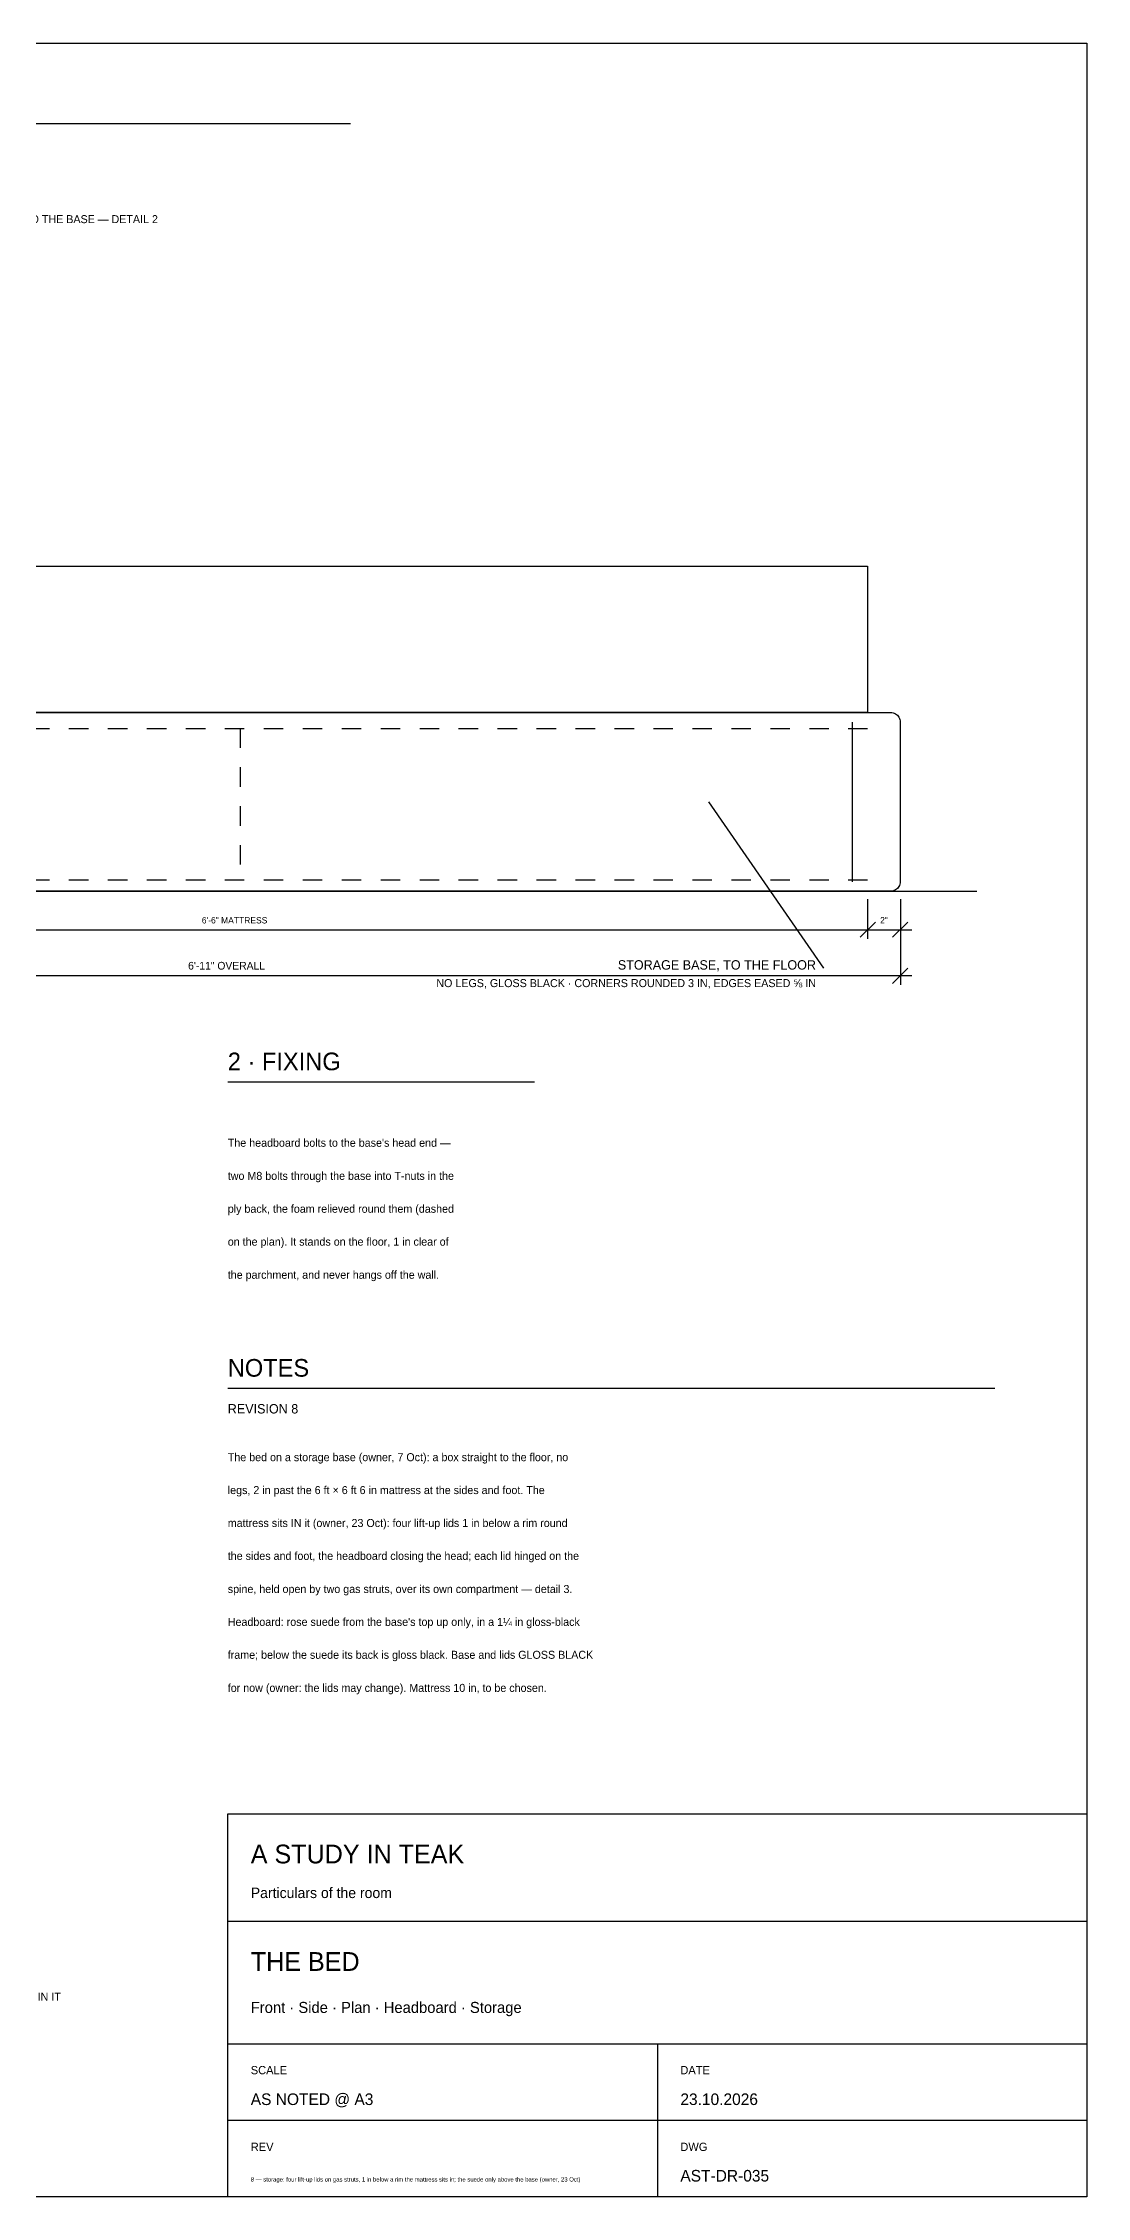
# Model space of a CAD drawing. Header units: inches. Extents: x 0.3 to 16.2, y 0.3 to 11.4.
# Drawn here: x 10.86 to 16.22, y 0.31 to 11.38 of the extents above; entities that cross this region are included whole.
import ezdxf
from ezdxf.enums import TextEntityAlignment as Align

# ---------------------------------------------------------------- set-up
doc = ezdxf.new("R2010")
doc.units = ezdxf.units.IN
doc.header["$LTSCALE"] = 0.009843
doc.header["$MEASUREMENT"] = 0
doc.linetypes.add('DASHED', pattern=[0.6, 0.5, -0.1])
doc.layers.add('GEOMETRY', color=7, linetype='Continuous')
doc.layers.add('TEXT', color=7, linetype='Continuous')

msp = doc.modelspace()

# ---------------------------------------------------------------- linework, layer by layer
at = {"layer": 'GEOMETRY'}
for p, q in [((8.11, 10.965), (12.441, 10.965)), ((15.016, 7.89), (15.016, 7.07)), ((14.278, 7.48), (14.869, 6.627)), ((7.953, 7.021), (15.656, 7.021)), ((15.095, 6.981), (15.095, 6.777)), ((15.263, 6.981), (15.263, 6.777)), ((15.263, 6.981), (15.263, 6.541)), ((15.056, 6.785), (15.135, 6.863)), ((15.223, 6.785), (15.302, 6.863)), ((8.206, 6.824), (15.322, 6.824)), ((8.287, 6.588), (15.322, 6.588)), ((15.223, 6.548), (15.302, 6.627)), ((11.811, 6.043), (13.386, 6.043)), ((11.811, 4.469), (15.748, 4.469)), ((11.811, 1.732), (16.22, 1.732)), ((11.811, 1.102), (16.22, 1.102)), ((14.016, 1.102), (14.016, 0.315)), ((11.811, 0.709), (16.22, 0.709))]:
    msp.add_line(p, q, dxfattribs=at)
at = {"layer": 'GEOMETRY', "linetype": 'DASHED'}
for p, q in [((8.596, 7.858), (15.095, 7.858)), ((11.875, 7.858), (11.875, 7.08)), ((8.596, 7.08), (15.095, 7.08))]:
    msp.add_line(p, q, dxfattribs=at)
at = {"layer": 'GEOMETRY'}
for points in [[(0.315, 11.378), (16.22, 11.378), (16.22, 0.315), (0.315, 0.315), (0.315, 11.378)], [(8.596, 8.691), (15.095, 8.691), (15.095, 7.94), (8.596, 7.94), (8.596, 8.691)], [(8.645, 7.94), (15.213, 7.94)], [(15.262, 7.89), (15.262, 7.07)], [(15.213, 7.021), (8.645, 7.021)], [(11.811, 2.283), (16.22, 2.283), (16.22, 0.315), (11.811, 0.315), (11.811, 2.283)]]:
    msp.add_lwpolyline(points, dxfattribs=at)
for points in [[(15.213, 7.94), (15.222, 7.94), (15.23, 7.937), (15.238, 7.933), (15.245, 7.929), (15.252, 7.923), (15.256, 7.915), (15.26, 7.908), (15.262, 7.899), (15.262, 7.89)], [(15.262, 7.07), (15.262, 7.062), (15.26, 7.053), (15.256, 7.046), (15.252, 7.038), (15.245, 7.032), (15.238, 7.028), (15.23, 7.023), (15.222, 7.021), (15.213, 7.021)]]:
    msp.add_open_spline(points, degree=3, knots=[0, 0, 0, 0, 1, 1, 1, 2, 2, 2, 3, 3, 3, 3], dxfattribs=at)

# ---------------------------------------------------------------- texts
at = {"layer": 'TEXT'}
for s, height, p in [('SUEDE FROM THE BASE UP, GLOSS BLACK BELOW · BOLTED TO THE BASE — DETAIL 2', 0.0411, (9.107, 10.453)), ('2 · FIXING', 0.0907, (11.811, 6.102)), ("The headboard bolts to the base's head end —", 0.0411, (11.811, 5.709)), ('two M8 bolts through the base into T-nuts in the', 0.0411, (11.811, 5.539)), ('ply back, the foam relieved round them (dashed', 0.0411, (11.811, 5.37)), ('on the plan). It stands on the floor, 1 in clear of', 0.0411, (11.811, 5.201)), ('the parchment, and never hangs off the wall.', 0.0411, (11.811, 5.031)), ('NOTES', 0.0907, (11.811, 4.528)), ('REVISION 8', 0.0482, (11.811, 4.339)), ('The bed on a storage base (owner, 7 Oct): a box straight to the floor, no', 0.0411, (11.811, 4.094)), ('legs, 2 in past the 6 ft × 6 ft 6 in mattress at the sides and foot. The', 0.0411, (11.811, 3.925)), ('mattress sits IN it (owner, 23 Oct): four lift-up lids 1 in below a rim round', 0.0411, (11.811, 3.756)), ('the sides and foot, the headboard closing the head; each lid hinged on the', 0.0411, (11.811, 3.587)), ('spine, held open by two gas struts, over its own compartment — detail 3.', 0.0411, (11.811, 3.417)), ("Headboard: rose suede from the base's top up only, in a 1¼ in gloss-black", 0.0411, (11.811, 3.248)), ('frame; below the suede its back is gloss black. Base and lids GLOSS BLACK', 0.0411, (11.811, 3.079)), ('for now (owner: the lids may change). Mattress 10 in, to be chosen.', 0.0411, (11.811, 2.909)), ('A STUDY IN TEAK', 0.09638, (11.929, 2.028)), ('Particulars of the room', 0.05386, (11.929, 1.85)), ('THE BED', 0.0964, (11.929, 1.476)), ('ROUND THE SIDES AND FOOT · THE MATTRESS SITS IN IT', 0.0411, (9.403, 1.323)), ('Front · Side · Plan · Headboard · Storage', 0.05669, (11.929, 1.26)), ('SCALE', 0.0425, (11.929, 0.945)), ('DATE', 0.0425, (14.134, 0.945)), ('AS NOTED @ A3', 0.05953, (11.929, 0.787)), ('23.10.2026', 0.0595, (14.134, 0.787)), ('REV', 0.0425, (11.929, 0.551)), ('DWG', 0.0425, (14.134, 0.551)), ('AST-DR-035', 0.0595, (14.134, 0.394)), ('8 — storage: four lift-up lids on gas struts, 1 in below a rim the mattress sits in; the suede only above the base (owner, 23 Oct)', 0.021979, (11.929, 0.394))]:
    msp.add_text(s, height=height, dxfattribs=at).set_placement(p)
for s, height, p in [('6\'-6" MATTRESS', 0.0326, (11.846, 6.856)), ('2"', 0.0326, (15.179, 6.856)), ('6\'-11" OVERALL', 0.03969, (11.805, 6.619))]:
    msp.add_text(s, height=height, dxfattribs=at).set_placement(p, align=Align.CENTER)
for s, height, p in [('STORAGE BASE, TO THE FLOOR', 0.04819, (14.83, 6.619)), ('NO LEGS, GLOSS BLACK · CORNERS ROUNDED 3 IN, EDGES EASED ⅝ IN', 0.0411, (14.83, 6.529))]:
    msp.add_text(s, height=height, dxfattribs=at).set_placement(p, align=Align.RIGHT)

doc.saveas('drawing.dxf')
